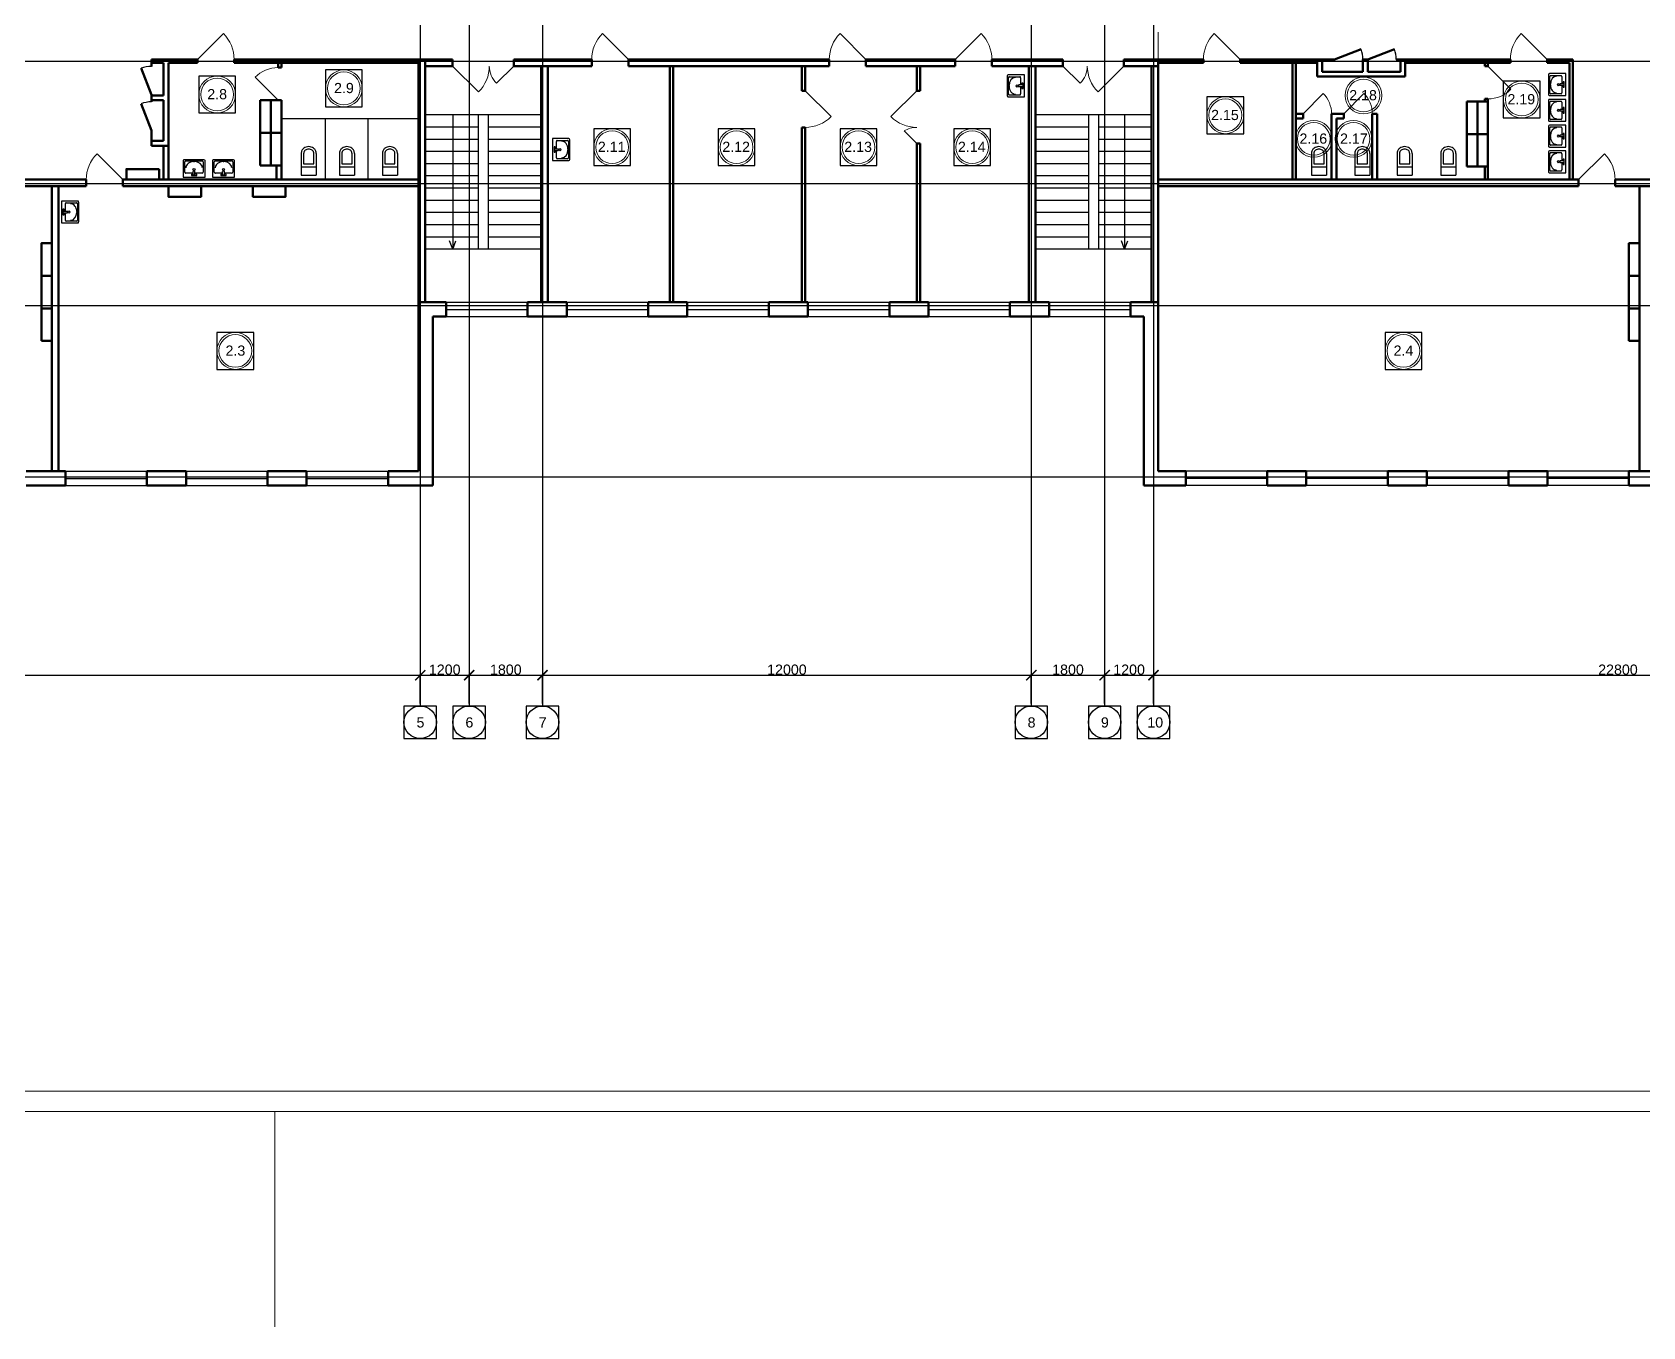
# Model space of a CAD drawing. Header units: metres. Extents: x -5 to 458, y -5 to 65.
# Drawn here: x 172.84 to 212.38, y -5.26 to 26.52 of the extents above; entities that cross this region are included whole.
import ezdxf
from ezdxf.enums import TextEntityAlignment as Align

# ---------------------------------------------------------------- set-up
doc = ezdxf.new("R2010")
doc.units = ezdxf.units.M
doc.linetypes.add('ACAD_ISO04W100', pattern=[30, 24, -3, 0, -3])
for name, color, linetype, lineweight in [('Level 50', 7, 'Continuous', 0), ('Двери', 250, 'Continuous', 5), ('Стены', 7, 'Continuous', 50)]:
    doc.layers.add(name, color=color, linetype=linetype, lineweight=lineweight)
for name, color, linetype in [('SANTEH', 7, 'Continuous'), ('YOLO_TABLE', 1, 'Continuous'), ('Окна', 127, 'Continuous'), ('Оси', 30, 'Continuous'), ('Осн надпись', 7, 'Continuous'), ('размеры оси', 163, 'Continuous'), ('Сантехника', 7, 'Continuous')]:
    doc.layers.add(name, color=color, linetype=linetype)
doc.styles.get("Standard").update_dxf_attribs({"font": 'arial.ttf'})
doc.styles.add('Style-Arial', font='arial.ttf')
doc.dimstyles.new('100', dxfattribs={"dimtxt": 0.25, "dimasz": 0.25, "dimexe": 0.0125, "dimexo": 0.0625, "dimgap": 0.0065, "dimtad": 1, "dimlfac": 1000, "dimtxsty": 'Standard', "dimblk": 'ARCHTICK', "dimcen": 0.25, "dimadec": 0, "dimazin": 0, "dimtfac": 1, "dimtmove": 0, "dimatfit": 3, "dimldrblk": 'ARCHTICK', "dimfxl": 1, "dimarcsym": 0})

# ---------------------------------------------------------------- blocks, each defined once
blk = doc.blocks.new('Rac7')
at = {"color": 0}
for p, q in [((-39501, -24232), (-39501, -23830)), ((-39474, -23808), (-38988, -23808)), ((-39457, -23859), (-39457, -24115)), ((-39032, -23838), (-39430, -23838)), ((-39253, -24186), (-39253, -24094)), ((-39221, -23855), (-39241, -23855)), ((-39209, -24186), (-39209, -24094)), ((-39005, -24115), (-39005, -23859)), ((-39005, -23859), (-39005, -23859)), ((-38961, -23830), (-38961, -24232)), ((-38961, -24232), (-39501, -24232)), ((-39430, -24136), (-39253, -24136)), ((-39297, -24164), (-39253, -24164)), ((-39297, -24194), (-39297, -24164)), ((-39165, -24194), (-39297, -24194)), ((-39253, -24186), (-39209, -24186)), ((-39209, -24136), (-39032, -24136)), ((-39209, -24164), (-39165, -24164)), ((-39165, -24164), (-39165, -24194))]:
    blk.add_line(p, q, dxfattribs=at)
at = {"color": 0, "extrusion": (0, 0, -1)}
for centre, major_axis, start_param, end_param in [((-39474, -23830), (-27, 0), 0, 1.570796), ((-39430, -23859), (-27, 0), 0, 1.570796), ((-39430, -24115), (-27, 0), -1.570796, 0), ((-39241, -24007), (-194, 0), 0, 1.570796), ((-39231, -24104), (-25.3, 0), 0.552816, 2.588777), ((-39221, -24007), (-194, 0), 1.570796, 3.141593), ((-39032, -23859), (-27, 0), 1.570796, 3.141593), ((-39032, -24115), (-27, 0), -3.141593, -1.570796), ((-38988, -23830), (-27, 0), 1.570796, 3.141593)]:
    blk.add_ellipse(centre, major_axis=major_axis, ratio=0.785714, start_param=start_param, end_param=end_param, dxfattribs=at)
blk.add_ellipse((-39231, -24048), major_axis=(-27.9, 0), ratio=0.785714, dxfattribs=at)
blk = doc.blocks.new('WC With Cistern_103')
at = {"layer": 'SANTEH', "linetype": 'Continuous'}
for p, q in [((0, 170), (0, 700)), ((370, 700), (0, 700)), ((370, 500), (0, 500)), ((60, 425), (60, 170)), ((310, 425), (60, 425)), ((310, 170), (310, 425)), ((370, 170), (370, 700))]:
    blk.add_line(p, q, dxfattribs=at)
for points in [[(0, 170), (1, 151), (4, 133), (10, 115), (17, 97), (27, 81), (38, 66), (51, 52), (65, 40)], [(60, 170), (61, 158), (63, 146), (66, 135), (71, 124), (77, 114), (84, 104), (92, 96), (101, 88)], [(65, 40), (92, 23), (122, 10), (153, 3), (185, 0), (217, 3), (248, 10), (278, 23), (305, 40)], [(101, 88), (120, 76), (141, 67), (163, 62), (185, 60), (207, 62), (229, 67), (250, 76), (269, 88)], [(269, 88), (278, 96), (286, 104), (293, 114), (299, 124), (304, 135), (307, 146), (309, 158), (310, 170)], [(305, 40), (319, 52), (332, 66), (343, 81), (353, 97), (360, 115), (366, 133), (369, 151), (370, 170)]]:
    blk.add_lwpolyline(points, dxfattribs=at)
blk = doc.blocks.new('_ArchTick')
at = {"color": 0, "linetype": 'ByBlock', "const_width": 0.15}
blk.add_lwpolyline([(-0.5, -0.5), (0.5, 0.5)], dxfattribs=at)
blk = doc.blocks.new('*D135')
at = {"layer": 'Defpoints', "color": 0, "transparency": 16777216}
for p in [(182.366, 10.736), (159.566, 9.979), (182.366, 9.979)]:
    blk.add_point(p, dxfattribs=at)
at = {"layer": 'размеры оси', "color": 0, "lineweight": -2, "transparency": 16777216}
for p, q in [((159.566, 10.042), (159.566, 10.749)), ((159.566, 10.736), (182.366, 10.736)), ((182.366, 10.042), (182.366, 10.749))]:
    blk.add_line(p, q, dxfattribs=at)
at = {"layer": 'размеры оси', "color": 0, "lineweight": -2, "transparency": 16777216, "xscale": 0.25, "yscale": 0.25, "zscale": 0.25, "rotation": 180}
blk.add_blockref('_ArchTick', (159.566, 10.736), dxfattribs=at)
at = {"layer": 'размеры оси', "color": 0, "lineweight": -2, "transparency": 16777216, "xscale": 0.25, "yscale": 0.25, "zscale": 0.25}
blk.add_blockref('_ArchTick', (182.366, 10.736), dxfattribs=at)
at = {"layer": 'размеры оси', "color": 0, "transparency": 16777216, "insert": (170.966, 10.87), "char_height": 0.25, "attachment_point": 5}
blk.add_mtext('22800', dxfattribs=at)
blk = doc.blocks.new('*D136')
at = {"layer": 'Defpoints', "color": 0, "transparency": 16777216}
for p in [(183.566, 10.736), (182.366, 9.979), (183.566, 9.979)]:
    blk.add_point(p, dxfattribs=at)
at = {"layer": 'размеры оси', "color": 0, "lineweight": -2, "transparency": 16777216}
for p, q in [((182.366, 10.042), (182.366, 10.749)), ((182.366, 10.736), (183.566, 10.736)), ((183.566, 10.042), (183.566, 10.749))]:
    blk.add_line(p, q, dxfattribs=at)
at = {"layer": 'размеры оси', "color": 0, "lineweight": -2, "transparency": 16777216, "xscale": 0.25, "yscale": 0.25, "zscale": 0.25, "rotation": 180}
blk.add_blockref('_ArchTick', (182.366, 10.736), dxfattribs=at)
at = {"layer": 'размеры оси', "color": 0, "lineweight": -2, "transparency": 16777216, "xscale": 0.25, "yscale": 0.25, "zscale": 0.25}
blk.add_blockref('_ArchTick', (183.566, 10.736), dxfattribs=at)
at = {"layer": 'размеры оси', "color": 0, "transparency": 16777216, "insert": (182.966, 10.87), "char_height": 0.25, "attachment_point": 5}
blk.add_mtext('1200', dxfattribs=at)
blk = doc.blocks.new('*D137')
at = {"layer": 'Defpoints', "color": 0, "transparency": 16777216}
for p in [(185.366, 10.736), (183.566, 9.979), (185.366, 9.979)]:
    blk.add_point(p, dxfattribs=at)
at = {"layer": 'размеры оси', "color": 0, "lineweight": -2, "transparency": 16777216}
for p, q in [((183.566, 10.042), (183.566, 10.749)), ((183.566, 10.736), (185.366, 10.736)), ((185.366, 10.042), (185.366, 10.749))]:
    blk.add_line(p, q, dxfattribs=at)
at = {"layer": 'размеры оси', "color": 0, "lineweight": -2, "transparency": 16777216, "xscale": 0.25, "yscale": 0.25, "zscale": 0.25, "rotation": 180}
blk.add_blockref('_ArchTick', (183.566, 10.736), dxfattribs=at)
at = {"layer": 'размеры оси', "color": 0, "lineweight": -2, "transparency": 16777216, "xscale": 0.25, "yscale": 0.25, "zscale": 0.25}
blk.add_blockref('_ArchTick', (185.366, 10.736), dxfattribs=at)
at = {"layer": 'размеры оси', "color": 0, "transparency": 16777216, "insert": (184.466, 10.87), "char_height": 0.25, "attachment_point": 5}
blk.add_mtext('1800', dxfattribs=at)
blk = doc.blocks.new('*D138')
at = {"layer": 'Defpoints', "color": 0, "transparency": 16777216}
for p in [(197.366, 10.736), (185.366, 9.979), (197.366, 9.979)]:
    blk.add_point(p, dxfattribs=at)
at = {"layer": 'размеры оси', "color": 0, "lineweight": -2, "transparency": 16777216}
for p, q in [((185.366, 10.042), (185.366, 10.749)), ((185.366, 10.736), (197.366, 10.736)), ((197.366, 10.042), (197.366, 10.749))]:
    blk.add_line(p, q, dxfattribs=at)
at = {"layer": 'размеры оси', "color": 0, "lineweight": -2, "transparency": 16777216, "xscale": 0.25, "yscale": 0.25, "zscale": 0.25, "rotation": 180}
blk.add_blockref('_ArchTick', (185.366, 10.736), dxfattribs=at)
at = {"layer": 'размеры оси', "color": 0, "lineweight": -2, "transparency": 16777216, "xscale": 0.25, "yscale": 0.25, "zscale": 0.25}
blk.add_blockref('_ArchTick', (197.366, 10.736), dxfattribs=at)
at = {"layer": 'размеры оси', "color": 0, "transparency": 16777216, "insert": (191.366, 10.87), "char_height": 0.25, "attachment_point": 5}
blk.add_mtext('12000', dxfattribs=at)
blk = doc.blocks.new('*D139')
at = {"layer": 'Defpoints', "color": 0, "transparency": 16777216}
for p in [(199.166, 10.736), (197.366, 9.979), (199.166, 9.979)]:
    blk.add_point(p, dxfattribs=at)
at = {"layer": 'размеры оси', "color": 0, "lineweight": -2, "transparency": 16777216}
for p, q in [((197.366, 10.042), (197.366, 10.749)), ((197.366, 10.736), (199.166, 10.736)), ((199.166, 10.042), (199.166, 10.749))]:
    blk.add_line(p, q, dxfattribs=at)
at = {"layer": 'размеры оси', "color": 0, "lineweight": -2, "transparency": 16777216, "xscale": 0.25, "yscale": 0.25, "zscale": 0.25, "rotation": 180}
blk.add_blockref('_ArchTick', (197.366, 10.736), dxfattribs=at)
at = {"layer": 'размеры оси', "color": 0, "lineweight": -2, "transparency": 16777216, "xscale": 0.25, "yscale": 0.25, "zscale": 0.25}
blk.add_blockref('_ArchTick', (199.166, 10.736), dxfattribs=at)
at = {"layer": 'размеры оси', "color": 0, "transparency": 16777216, "insert": (198.266, 10.87), "char_height": 0.25, "attachment_point": 5}
blk.add_mtext('1800', dxfattribs=at)
blk = doc.blocks.new('*D140')
at = {"layer": 'Defpoints', "color": 0, "transparency": 16777216}
for p in [(200.366, 10.736), (199.166, 9.979), (200.366, 9.979)]:
    blk.add_point(p, dxfattribs=at)
at = {"layer": 'размеры оси', "color": 0, "lineweight": -2, "transparency": 16777216}
for p, q in [((199.166, 10.042), (199.166, 10.749)), ((199.166, 10.736), (200.366, 10.736)), ((200.366, 10.042), (200.366, 10.749))]:
    blk.add_line(p, q, dxfattribs=at)
at = {"layer": 'размеры оси', "color": 0, "lineweight": -2, "transparency": 16777216, "xscale": 0.25, "yscale": 0.25, "zscale": 0.25, "rotation": 180}
blk.add_blockref('_ArchTick', (199.166, 10.736), dxfattribs=at)
at = {"layer": 'размеры оси', "color": 0, "lineweight": -2, "transparency": 16777216, "xscale": 0.25, "yscale": 0.25, "zscale": 0.25}
blk.add_blockref('_ArchTick', (200.366, 10.736), dxfattribs=at)
at = {"layer": 'размеры оси', "color": 0, "transparency": 16777216, "insert": (199.766, 10.87), "char_height": 0.25, "attachment_point": 5}
blk.add_mtext('1200', dxfattribs=at)
blk = doc.blocks.new('*D141')
at = {"layer": 'Defpoints', "color": 0, "transparency": 16777216}
for p in [(223.166, 10.736), (200.366, 9.979), (223.166, 9.979)]:
    blk.add_point(p, dxfattribs=at)
at = {"layer": 'размеры оси', "color": 0, "lineweight": -2, "transparency": 16777216}
for p, q in [((200.366, 10.042), (200.366, 10.749)), ((200.366, 10.736), (223.166, 10.736)), ((223.166, 10.042), (223.166, 10.749))]:
    blk.add_line(p, q, dxfattribs=at)
at = {"layer": 'размеры оси', "color": 0, "lineweight": -2, "transparency": 16777216, "xscale": 0.25, "yscale": 0.25, "zscale": 0.25, "rotation": 180}
blk.add_blockref('_ArchTick', (200.366, 10.736), dxfattribs=at)
at = {"layer": 'размеры оси', "color": 0, "lineweight": -2, "transparency": 16777216, "xscale": 0.25, "yscale": 0.25, "zscale": 0.25}
blk.add_blockref('_ArchTick', (223.166, 10.736), dxfattribs=at)
at = {"layer": 'размеры оси', "color": 0, "transparency": 16777216, "insert": (211.766, 10.87), "char_height": 0.25, "attachment_point": 5}
blk.add_mtext('22800', dxfattribs=at)
blk = doc.blocks.new('*U49')
at = {"color": 7, "linetype": 'Continuous', "lineweight": 0}
blk.add_line((-21.025, -34.987), (-21.025, -29.7), dxfattribs=at)
at = {"color": 7, "linetype": 'Continuous', "lineweight": 0, "flags": 128}
blk.add_lwpolyline([(63.075, 29.7), (63.075, -29.7), (-63.075, -29.7), (-63.075, 29.7), (63.075, 29.7)], close=True, dxfattribs=at)
at = {"layer": 'Level 50', "color": 7, "linetype": 'Continuous', "lineweight": 13}
blk.add_line((62.575, -29.2), (-62.275, -29.2), dxfattribs=at)

msp = doc.modelspace()

# ---------------------------------------------------------------- linework, layer by layer
for p, q in [((205.505662, 25.850412), (205.625662, 25.850412)), ((185.335662, 24.490412), (182.485662, 24.490412)), ((183.785662, 24.190412), (182.485662, 24.190412)), ((183.162152, 24.490412), (183.162152, 21.190412)), ((183.785662, 24.490412), (183.785662, 21.190412)), ((184.035662, 24.490412), (184.035662, 21.190412)), ((185.335662, 24.190412), (184.035662, 24.190412)), ((200.315662, 24.490412), (197.465662, 24.490412)), ((198.765662, 24.190412), (197.465662, 24.190412)), ((198.765662, 24.490412), (198.765662, 21.190412)), ((199.015662, 24.490412), (199.015662, 21.190412)), ((200.315662, 24.190412), (199.015662, 24.190412)), ((199.655652, 24.490412), (199.655652, 21.190412)), ((183.785662, 23.890412), (182.485662, 23.890412)), ((185.335662, 23.890412), (184.035662, 23.890412)), ((198.765662, 23.890412), (197.465662, 23.890412)), ((200.315662, 23.890412), (199.015662, 23.890412)), ((183.785662, 23.590412), (182.485662, 23.590412)), ((185.335662, 23.590412), (184.035662, 23.590412)), ((198.765662, 23.590412), (197.465662, 23.590412)), ((200.315662, 23.590412), (199.015662, 23.590412)), ((183.785662, 23.290412), (182.485662, 23.290412)), ((183.785662, 22.990412), (182.485662, 22.990412)), ((185.335662, 23.290412), (184.035662, 23.290412)), ((185.335662, 22.990412), (184.035662, 22.990412)), ((198.765662, 23.290412), (197.465662, 23.290412)), ((198.765662, 22.990412), (197.465662, 22.990412)), ((200.315662, 23.290412), (199.015662, 23.290412)), ((200.315662, 22.990412), (199.015662, 22.990412)), ((183.785662, 22.690412), (182.485662, 22.690412)), ((185.335662, 22.690412), (184.035662, 22.690412)), ((198.765662, 22.690412), (197.465662, 22.690412)), ((200.315662, 22.690412), (199.015662, 22.690412)), ((183.785662, 22.390412), (182.485662, 22.390412)), ((185.335662, 22.390412), (184.035662, 22.390412)), ((198.765662, 22.390412), (197.465662, 22.390412)), ((200.315662, 22.390412), (199.015662, 22.390412)), ((183.785662, 22.090412), (182.485662, 22.090412)), ((183.785662, 21.790412), (182.485662, 21.790412)), ((185.335662, 22.090412), (184.035662, 22.090412)), ((185.335662, 21.790412), (184.035662, 21.790412)), ((198.765662, 22.090412), (197.465662, 22.090412)), ((198.765662, 21.790412), (197.465662, 21.790412)), ((200.315662, 22.090412), (199.015662, 22.090412)), ((200.315662, 21.790412), (199.015662, 21.790412)), ((183.785662, 21.490412), (182.485662, 21.490412)), ((183.162152, 21.190412), (183.084627, 21.398256)), ((183.162152, 21.190412), (183.239677, 21.398256)), ((185.335662, 21.490412), (184.035662, 21.490412)), ((198.765662, 21.490412), (197.465662, 21.490412)), ((200.315662, 21.490412), (199.015662, 21.490412)), ((199.655652, 21.190412), (199.578127, 21.398256)), ((199.655652, 21.190412), (199.733177, 21.398256)), ((185.335662, 21.190412), (182.485662, 21.190412)), ((200.315662, 21.190412), (197.465662, 21.190412))]:
    msp.add_line(p, q)
at = {"color": 7, "linetype": 'Continuous', "lineweight": 13}
for centre, radius in [((177.378857, 24.991969), 0.452013), ((177.378857, 24.991969), 0.402013), ((180.490823, 25.142554), 0.452013), ((180.490823, 25.142554), 0.402013), ((205.51922, 24.966772), 0.452013), ((205.51922, 24.966772), 0.402013), ((209.403861, 24.86787), 0.452013), ((202.129119, 24.481138), 0.452013), ((209.403861, 24.86787), 0.402013), ((202.129119, 24.481138), 0.402013), ((187.075618, 23.698649), 0.452013), ((190.130743, 23.698649), 0.452013), ((193.124465, 23.698649), 0.452013), ((195.913985, 23.698649), 0.452013), ((204.298331, 23.901042), 0.452013), ((204.298331, 23.901042), 0.402013), ((205.272957, 23.901042), 0.452013), ((205.272957, 23.901042), 0.402013), ((187.075618, 23.698649), 0.402013), ((190.130743, 23.698649), 0.402013), ((193.124465, 23.698649), 0.402013), ((195.913985, 23.698649), 0.402013), ((177.826656, 18.696042), 0.452013), ((177.826656, 18.696042), 0.402013), ((206.49971, 18.696042), 0.452013), ((206.49971, 18.696042), 0.402013)]:
    msp.add_circle(centre, radius, dxfattribs=at)
at = {"layer": 'SANTEH'}
for p, q in [((178.955662, 24.400412), (182.325662, 24.400412)), ((180.030216, 24.400412), (180.030216, 22.900412)), ((181.077774, 24.400412), (181.077774, 22.900412))]:
    msp.add_line(p, q, dxfattribs=at)
for centre, start, end in [((204.805662, 25.850412), 0, 21.0579295), ((205.625662, 25.850412), 0, 21.0579295), ((175.765662, 24.980412), 90, 111.0579294), ((175.765662, 24.110412), 90, 111.0579294)]:
    msp.add_arc(centre, 0.7, start, end, dxfattribs=at)
at = {"layer": 'YOLO_TABLE'}
for points in [[(176.926843, 24.539955), (177.83087, 24.539955), (177.83087, 25.443982), (176.926843, 25.443982)], [(180.038809, 24.690541), (180.942836, 24.690541), (180.942836, 25.594568), (180.038809, 25.594568)], [(208.951847, 24.415856), (209.855874, 24.415856), (209.855874, 25.319883), (208.951847, 25.319883)], [(201.677106, 24.029125), (202.581133, 24.029125), (202.581133, 24.933152), (201.677106, 24.933152)], [(186.623605, 23.246635), (187.527632, 23.246635), (187.527632, 24.150662), (186.623605, 24.150662)], [(189.67873, 23.246635), (190.582757, 23.246635), (190.582757, 24.150662), (189.67873, 24.150662)], [(192.672452, 23.246635), (193.576478, 23.246635), (193.576478, 24.150662), (192.672452, 24.150662)], [(195.461971, 23.246635), (196.365998, 23.246635), (196.365998, 24.150662), (195.461971, 24.150662)], [(177.374643, 18.244029), (178.278669, 18.244029), (178.278669, 19.148056), (177.374643, 19.148056)], [(206.047697, 18.244029), (206.951724, 18.244029), (206.951724, 19.148056), (206.047697, 19.148056)], [(181.965662, 9.179035), (182.765662, 9.179035), (182.765662, 9.979035), (181.965662, 9.979035)], [(183.165662, 9.179035), (183.965662, 9.179035), (183.965662, 9.979035), (183.165662, 9.979035)], [(184.965662, 9.179035), (185.765662, 9.179035), (185.765662, 9.979035), (184.965662, 9.979035)], [(196.965662, 9.179035), (197.765662, 9.179035), (197.765662, 9.979035), (196.965662, 9.979035)], [(198.765662, 9.179035), (199.565662, 9.179035), (199.565662, 9.979035), (198.765662, 9.979035)], [(199.965662, 9.179035), (200.765662, 9.179035), (200.765662, 9.979035), (199.965662, 9.979035)]]:
    msp.add_lwpolyline(points, close=True, dxfattribs=at)
at = {"layer": 'Двери'}
for p, q in [((182.365662, 25.850412), (182.365662, 26.520412)), ((200.475662, 25.850412), (200.475662, 26.520412)), ((176.896822, 25.850412), (177.533218, 26.486808)), ((187.474437, 25.851741), (186.838038, 26.48814)), ((193.307323, 25.851741), (192.670924, 26.48814)), ((195.498078, 25.851741), (196.134478, 26.48814)), ((202.490662, 25.850412), (201.854266, 26.486808)), ((210.025662, 25.850412), (209.389266, 26.486808)), ((178.875662, 24.850412), (178.309977, 25.416098)), ((183.160662, 25.690412), (183.797058, 25.054016)), ((184.660662, 25.690412), (184.236398, 25.266148)), ((198.140662, 25.690412), (198.564926, 25.266148)), ((199.640662, 25.690412), (199.004266, 25.054016)), ((208.574463, 25.684111), (209.140148, 25.118426)), ((191.815662, 25.084894), (192.452058, 24.448498)), ((194.555662, 25.084894), (193.919266, 24.448498)), ((204.035662, 24.520412), (204.530637, 25.015387)), ((205.035662, 24.520412), (205.530637, 25.015387)), ((194.555662, 23.784894), (194.243352, 24.097204)), ((175.06724, 22.900412), (174.430844, 23.536808)), ((210.796822, 22.900412), (211.433221, 23.536811))]:
    msp.add_line(p, q, dxfattribs=at)
for centre, radius, start, end in [((176.896822, 25.850412), 0.9, 0, 45), ((187.474437, 25.851741), 0.900004, 135, 180), ((193.307323, 25.851741), 0.900004, 135, 180), ((195.498078, 25.851741), 0.900004, 0, 45), ((202.490662, 25.850412), 0.9, 135, 180), ((210.025662, 25.850412), 0.9, 135, 180), ((178.875662, 24.850412), 0.8, 90, 135), ((183.160662, 25.690412), 0.9, 315, 0), ((184.660662, 25.690412), 0.6, 180, 225), ((198.140662, 25.690412), 0.6, 315, 0), ((199.640662, 25.690412), 0.9, 180, 225), ((204.035662, 24.520412), 0.7, 0, 45), ((205.035662, 24.520412), 0.7, 0, 45), ((208.574463, 25.684111), 0.8, 270, 315), ((191.815662, 25.084894), 0.9, 270, 315), ((194.555662, 25.084894), 0.9, 225, 270), ((194.555662, 23.584894), 0.6, 90, 121.3669782), ((175.06724, 22.900412), 0.9, 135, 180), ((210.796822, 22.900412), 0.900004, 0, 45)]:
    msp.add_arc(centre, radius, start, end, dxfattribs=at)
at = {"layer": 'Окна'}
for p, q in [((183.000662, 19.890412), (185.000662, 19.890412)), ((185.960662, 19.890412), (187.960662, 19.890412)), ((188.920662, 19.890412), (190.920662, 19.890412)), ((191.880662, 19.890412), (193.880662, 19.890412)), ((194.840662, 19.890412), (196.840662, 19.890412)), ((197.800662, 19.890412), (199.800662, 19.890412)), ((183.000662, 19.715412), (185.000662, 19.715412)), ((183.000662, 19.540412), (185.000662, 19.540412)), ((185.960662, 19.715412), (187.960662, 19.715412)), ((185.960662, 19.540412), (187.960662, 19.540412)), ((188.920662, 19.715412), (190.920662, 19.715412)), ((188.920662, 19.540412), (190.920662, 19.540412)), ((191.880662, 19.715412), (193.880662, 19.715412)), ((191.880662, 19.540412), (193.880662, 19.540412)), ((194.840662, 19.715412), (196.840662, 19.715412)), ((194.840662, 19.540412), (196.840662, 19.540412)), ((197.800662, 19.715412), (199.800662, 19.715412)), ((197.800662, 19.540412), (199.800662, 19.540412)), ((173.655662, 15.740412), (175.655662, 15.740412)), ((173.655662, 15.565412), (175.655662, 15.565412)), ((176.615662, 15.740412), (178.615662, 15.740412)), ((176.615662, 15.565412), (178.615662, 15.565412)), ((179.575662, 15.740412), (181.575662, 15.740412)), ((179.575662, 15.565412), (181.575662, 15.565412)), ((203.155662, 15.740412), (201.155662, 15.740412)), ((203.155662, 15.565412), (201.155662, 15.565412)), ((206.115662, 15.740412), (204.115662, 15.740412)), ((206.115662, 15.565412), (204.115662, 15.565412)), ((209.075662, 15.740412), (207.075662, 15.740412)), ((209.075662, 15.565412), (207.075662, 15.565412)), ((212.035662, 15.740412), (210.035662, 15.740412)), ((212.035662, 15.565412), (210.035662, 15.565412)), ((173.655662, 15.390412), (175.655662, 15.390412)), ((176.615662, 15.390412), (178.615662, 15.390412)), ((179.575662, 15.390412), (181.575662, 15.390412)), ((203.155662, 15.390412), (201.155662, 15.390412)), ((206.115662, 15.390412), (204.115662, 15.390412)), ((209.075662, 15.390412), (207.075662, 15.390412)), ((212.035662, 15.390412), (210.035662, 15.390412))]:
    msp.add_line(p, q, dxfattribs=at)
at = {"layer": 'Оси', "linetype": 'ACAD_ISO04W100', "ltscale": 40}
for p, q in [((182.365662, 54.000412), (182.365662, 9.979035)), ((200.365662, 54.000412), (200.365662, 9.979035)), ((183.565662, 49.800412), (183.565662, 9.979035)), ((185.365662, 49.800412), (185.365662, 9.979035)), ((197.365662, 49.800412), (197.365662, 9.979035)), ((199.165662, 49.800412), (199.165662, 9.979035)), ((227.751562, 25.800412), (143.015965, 25.800412)), ((227.751562, 22.800412), (143.015965, 22.800412)), ((227.751562, 19.800412), (143.015965, 19.800412)), ((227.751562, 15.600412), (143.015965, 15.600412))]:
    msp.add_line(p, q, dxfattribs=at)
at = {"layer": 'Осн надпись', "ltscale": 40}
for centre in [(182.365662, 9.579035), (183.565662, 9.579035), (185.365662, 9.579035), (197.365662, 9.579035), (199.165662, 9.579035), (200.365662, 9.579035)]:
    msp.add_circle(centre, 0.4, dxfattribs=at)
at = {"layer": 'Стены'}
for p, q in [((204.805662, 25.850412), (205.458915, 26.10193)), ((205.625662, 25.850412), (206.278915, 26.10193)), ((175.765662, 25.850412), (175.765662, 25.770412)), ((175.765662, 25.850412), (176.896822, 25.850412)), ((175.765662, 25.680412), (175.765662, 25.850412)), ((175.765662, 25.770412), (176.065662, 25.770412)), ((176.065662, 25.770412), (176.065662, 24.970412)), ((176.185662, 25.770412), (176.185662, 22.900412)), ((176.185662, 25.770412), (176.896822, 25.770412)), ((176.896822, 25.770412), (176.896822, 25.850412)), ((177.796822, 25.850412), (182.195662, 25.850412)), ((177.796822, 25.770412), (177.796822, 25.850412)), ((177.796822, 25.770412), (182.325662, 25.770412)), ((178.875662, 25.650412), (178.875662, 25.770412)), ((178.955662, 25.650412), (178.955662, 25.770412)), ((182.195662, 25.850412), (182.675662, 25.850412)), ((182.325662, 25.850412), (182.325662, 15.740412)), ((182.325662, 25.850412), (182.485662, 25.850412)), ((182.485662, 25.850412), (182.485662, 19.890412)), ((182.675662, 25.850412), (183.160662, 25.850412)), ((183.160662, 25.690412), (183.160662, 25.850412)), ((184.660662, 25.850412), (186.574437, 25.850412)), ((184.660662, 25.690412), (184.660662, 25.850412)), ((186.574437, 25.690412), (186.574437, 25.850412)), ((187.474437, 25.850412), (192.407323, 25.850412)), ((187.474437, 25.690412), (187.474437, 25.850412)), ((192.407323, 25.690412), (192.407323, 25.850412)), ((193.307323, 25.850412), (195.498078, 25.850412)), ((193.307323, 25.690412), (193.307323, 25.850412)), ((195.498078, 25.690412), (195.498078, 25.850412)), ((196.398078, 25.850412), (198.140662, 25.850412)), ((196.398078, 25.690412), (196.398078, 25.850412)), ((198.140662, 25.690412), (198.140662, 25.850412)), ((199.640662, 25.850412), (200.475662, 25.850412)), ((199.640662, 25.690412), (199.640662, 25.850412)), ((200.475662, 25.850412), (200.475662, 15.740412)), ((200.475662, 25.850412), (201.590662, 25.850412)), ((200.475662, 25.850412), (200.475662, 19.890412)), ((200.475662, 25.770412), (201.590662, 25.770412)), ((201.590662, 25.850412), (201.590662, 25.770412)), ((202.490662, 25.850412), (204.505662, 25.850412)), ((202.490662, 25.850412), (202.490662, 25.770412)), ((202.490662, 25.770412), (204.385662, 25.770412)), ((203.775662, 25.770412), (203.775662, 22.900412)), ((203.855662, 25.770412), (203.855662, 22.900412)), ((204.385662, 25.850412), (204.385662, 25.430412)), ((204.505662, 25.850412), (204.505662, 25.550412)), ((204.505662, 25.850412), (204.805662, 25.850412)), ((205.505662, 25.850412), (205.625662, 25.850412)), ((205.505662, 25.850412), (205.505662, 25.550412)), ((205.625662, 25.850412), (205.625662, 25.550412)), ((206.325662, 25.850412), (206.425662, 25.850412)), ((206.425662, 25.850412), (209.125662, 25.850412)), ((206.425662, 25.850412), (206.425662, 25.550412)), ((206.545662, 25.850412), (206.545662, 25.430412)), ((206.545662, 25.770412), (209.125662, 25.770412)), ((208.495662, 25.770412), (208.495662, 25.684111)), ((208.575662, 25.770412), (208.575662, 25.684111)), ((209.125662, 25.850412), (209.125662, 25.770412)), ((210.025662, 25.850412), (210.655662, 25.850412)), ((210.025662, 25.850412), (210.025662, 25.770412)), ((210.025662, 25.770412), (210.575662, 25.770412)), ((210.575662, 25.770412), (210.575662, 22.900412)), ((210.655662, 25.850412), (210.655662, 22.900412)), ((175.765662, 24.980412), (175.514144, 25.633664)), ((178.875662, 25.650412), (178.955662, 25.650412)), ((182.485662, 25.690412), (183.160662, 25.690412)), ((184.660662, 25.690412), (186.574437, 25.690412)), ((185.335662, 25.690412), (185.335662, 19.890412)), ((185.495662, 25.690412), (185.495662, 19.890412)), ((187.474437, 25.690412), (192.407323, 25.690412)), ((188.495662, 25.690412), (188.495662, 19.890412)), ((188.575662, 25.690412), (188.575662, 19.890412)), ((191.735662, 25.690412), (191.735662, 25.084894)), ((191.815662, 25.690412), (191.815662, 25.084894)), ((193.307323, 25.690412), (195.498078, 25.690412)), ((194.555662, 25.690412), (194.555662, 25.084894)), ((194.635662, 25.690412), (194.635662, 25.084894)), ((196.398078, 25.690412), (198.140662, 25.690412)), ((197.305662, 25.690412), (197.305662, 19.890412)), ((197.465662, 25.690412), (197.465662, 19.890412)), ((199.640662, 25.690412), (200.475662, 25.690412)), ((200.315662, 25.690412), (200.315662, 19.890412)), ((204.385662, 25.430412), (206.545662, 25.430412)), ((204.505662, 25.550412), (205.505662, 25.550412)), ((205.625662, 25.550412), (206.425662, 25.550412)), ((208.495662, 25.684111), (208.575662, 25.684111)), ((175.765662, 24.810412), (175.765662, 24.980412)), ((175.765662, 24.970412), (175.765662, 24.850412)), ((175.765662, 24.970412), (176.065662, 24.970412)), ((191.815662, 25.084894), (191.735662, 25.084894)), ((194.635662, 25.084894), (194.555662, 25.084894)), ((194.635662, 25.084894), (194.555662, 25.084894)), ((175.765662, 24.110412), (175.514144, 24.763664)), ((175.765662, 24.850412), (176.065662, 24.850412)), ((176.065662, 24.850412), (176.065662, 23.850412)), ((178.435662, 24.850412), (178.435662, 23.250412)), ((178.435662, 24.850412), (178.955662, 24.850412)), ((178.695662, 23.250412), (178.695662, 24.850412)), ((178.955662, 24.850412), (178.955662, 22.900412)), ((203.855662, 24.520412), (204.035662, 24.520412)), ((204.035662, 24.520412), (204.035662, 24.400412)), ((204.735662, 24.520412), (205.035662, 24.520412)), ((204.735662, 24.520412), (204.735662, 22.900412)), ((205.035662, 24.520412), (205.035662, 24.400412)), ((205.735662, 24.520412), (205.735662, 22.900412)), ((205.735662, 24.520412), (205.855662, 24.520412)), ((205.855662, 24.520412), (205.855662, 22.900412)), ((208.055662, 24.820412), (208.055662, 23.220412)), ((208.055662, 24.820412), (208.575662, 24.820412)), ((208.315662, 23.220412), (208.315662, 24.820412)), ((208.495662, 24.884111), (208.495662, 24.820412)), ((208.495662, 24.884111), (208.575662, 24.884111)), ((208.575662, 24.884111), (208.575662, 22.900412)), ((191.735662, 24.184894), (191.735662, 19.890412)), ((191.815662, 24.184894), (191.735662, 24.184894)), ((191.815662, 24.184894), (191.815662, 19.890412)), ((203.855662, 24.400412), (204.035662, 24.400412)), ((204.855662, 24.400412), (205.035662, 24.400412)), ((204.855662, 24.400412), (204.855662, 22.900412)), ((175.765662, 23.730412), (175.765662, 24.110412)), ((175.765662, 23.850412), (175.765662, 23.730412)), ((175.765662, 23.850412), (176.065662, 23.850412)), ((175.765662, 23.730412), (176.185662, 23.730412)), ((176.065662, 23.730412), (176.065662, 22.900412)), ((178.435662, 24.050412), (178.955662, 24.050412)), ((194.555662, 23.784894), (194.555662, 19.890412)), ((194.635662, 23.784894), (194.555662, 23.784894)), ((194.635662, 23.784894), (194.635662, 19.890412)), ((208.055662, 24.020412), (208.575662, 24.020412)), ((178.435662, 23.250412), (178.955662, 23.250412)), ((178.835662, 23.250412), (178.835662, 22.900412)), ((208.055662, 23.220412), (208.575662, 23.220412)), ((208.495662, 23.220412), (208.495662, 22.900412)), ((166.238602, 22.900412), (174.16724, 22.900412)), ((166.238602, 22.740412), (174.16724, 22.740412)), ((173.325662, 22.740412), (173.325662, 15.740412)), ((173.485662, 22.740412), (173.485662, 15.740412)), ((174.16724, 22.740412), (174.16724, 22.900412)), ((175.06724, 22.900412), (182.325662, 22.900412)), ((175.06724, 22.740412), (175.06724, 22.900412)), ((175.06724, 22.740412), (182.325662, 22.740412)), ((200.475662, 22.900412), (210.796822, 22.900412)), ((200.475662, 22.740412), (210.796822, 22.740412)), ((210.796822, 22.900412), (210.796822, 22.740412)), ((211.696822, 22.900412), (211.696822, 22.740412)), ((211.696822, 22.740412), (213.496822, 22.740412)), ((211.696826, 22.900412), (213.496822, 22.900412)), ((212.295662, 22.740412), (212.295662, 15.740412)), ((183.000662, 19.890412), (182.325662, 19.890412)), ((183.000662, 19.540412), (183.000662, 19.890412)), ((185.960662, 19.890412), (185.000662, 19.890412)), ((185.000662, 19.540412), (185.000662, 19.890412)), ((185.960662, 19.540412), (185.960662, 19.890412)), ((188.920662, 19.890412), (187.960662, 19.890412)), ((187.960662, 19.540412), (187.960662, 19.890412)), ((188.920662, 19.540412), (188.920662, 19.890412)), ((191.880662, 19.890412), (190.920662, 19.890412)), ((190.920662, 19.540412), (190.920662, 19.890412)), ((191.880662, 19.540412), (191.880662, 19.890412)), ((194.840662, 19.890412), (193.880662, 19.890412)), ((193.880662, 19.540412), (193.880662, 19.890412)), ((194.840662, 19.540412), (194.840662, 19.890412)), ((197.800662, 19.890412), (196.840662, 19.890412)), ((196.840662, 19.540412), (196.840662, 19.890412)), ((197.800662, 19.540412), (197.800662, 19.890412)), ((200.475662, 19.890412), (199.800662, 19.890412)), ((199.800662, 19.540412), (199.800662, 19.890412)), ((182.675662, 19.540412), (182.675662, 15.390412)), ((183.000662, 19.540412), (182.675662, 19.540412)), ((185.960662, 19.540412), (185.000662, 19.540412)), ((188.920662, 19.540412), (187.960662, 19.540412)), ((191.880662, 19.540412), (190.920662, 19.540412)), ((194.840662, 19.540412), (193.880662, 19.540412)), ((197.800662, 19.540412), (196.840662, 19.540412)), ((200.125662, 19.540412), (199.800662, 19.540412)), ((200.125662, 19.540412), (200.125662, 15.390412)), ((172.695662, 15.740412), (173.655662, 15.740412)), ((173.655662, 15.740412), (173.655662, 15.390412)), ((175.655662, 15.740412), (176.615662, 15.740412)), ((175.655662, 15.740412), (175.655662, 15.390412)), ((176.615662, 15.740412), (176.615662, 15.390412)), ((178.615662, 15.740412), (179.575662, 15.740412)), ((178.615662, 15.740412), (178.615662, 15.390412)), ((179.575662, 15.740412), (179.575662, 15.390412)), ((181.575662, 15.740412), (182.325662, 15.740412)), ((181.575662, 15.740412), (181.575662, 15.390412)), ((201.155662, 15.740412), (200.475662, 15.740412)), ((201.155662, 15.740412), (201.155662, 15.390412)), ((204.115662, 15.740412), (203.155662, 15.740412)), ((203.155662, 15.740412), (203.155662, 15.390412)), ((204.115662, 15.740412), (204.115662, 15.390412)), ((207.075662, 15.740412), (206.115662, 15.740412)), ((206.115662, 15.740412), (206.115662, 15.390412)), ((207.075662, 15.740412), (207.075662, 15.390412)), ((210.035662, 15.740412), (209.075662, 15.740412)), ((209.075662, 15.740412), (209.075662, 15.390412)), ((210.035662, 15.740412), (210.035662, 15.390412)), ((212.995662, 15.740412), (212.035662, 15.740412)), ((212.035662, 15.740412), (212.035662, 15.390412)), ((172.695662, 15.390412), (173.655662, 15.390412)), ((175.655662, 15.390412), (176.615662, 15.390412)), ((178.615662, 15.390412), (179.575662, 15.390412)), ((181.575662, 15.390412), (182.675662, 15.390412)), ((201.155662, 15.390412), (200.125662, 15.390412)), ((204.115662, 15.390412), (203.155662, 15.390412)), ((207.075662, 15.390412), (206.115662, 15.390412)), ((210.035662, 15.390412), (209.075662, 15.390412)), ((212.995662, 15.390412), (212.035662, 15.390412))]:
    msp.add_line(p, q, dxfattribs=at)
for points in [[(178.435662, 23.250412), (178.695662, 23.250412), (178.695662, 24.050412), (178.435662, 24.050412)], [(208.055662, 23.220412), (208.315662, 23.220412), (208.315662, 24.020412), (208.055662, 24.020412)], [(175.953517, 23.160412), (175.953517, 22.900412), (175.153517, 22.900412), (175.153517, 23.160412)], [(176.985662, 22.740412), (176.985662, 22.480412), (176.185662, 22.480412), (176.185662, 22.740412)], [(179.059137, 22.740412), (179.059137, 22.480412), (178.259137, 22.480412), (178.259137, 22.740412)], [(173.065662, 20.540412), (173.325662, 20.540412), (173.325662, 21.340412), (173.065662, 21.340412)], [(212.035662, 20.540412), (212.295662, 20.540412), (212.295662, 21.340412), (212.035662, 21.340412)], [(173.065662, 19.740412), (173.325662, 19.740412), (173.325662, 20.540412), (173.065662, 20.540412)], [(212.035662, 19.740412), (212.295662, 19.740412), (212.295662, 20.540412), (212.035662, 20.540412)], [(173.065662, 18.940412), (173.325662, 18.940412), (173.325662, 19.740412), (173.065662, 19.740412)], [(212.035662, 18.940412), (212.295662, 18.940412), (212.295662, 19.740412), (212.035662, 19.740412)]]:
    msp.add_lwpolyline(points, close=True, dxfattribs=at)

# ---------------------------------------------------------------- block references
at = {"layer": 'Level 50', "color": 7, "linetype": 'Continuous', "lineweight": 13}
msp.add_blockref('*U49', (199.822091, 29.726332), dxfattribs=at)
at = {"layer": 'размеры оси', "color": 7, "lineweight": 0, "xscale": 0.001, "yscale": -0.001, "zscale": 0.001}
for p, rotation in [((172.967497, -14.028073), 270), ((186.254189, -13.996762), 270), ((186.254189, -14.628531), 270), ((186.254189, -15.2603), 270), ((209.843206, 62.869112), 89.99999999999999), ((137.581796, 47.197269), 180), ((138.305541, 47.197269), 180), ((186.254189, -15.892069), 270), ((197.789287, 61.337588), 89.99999999999999)]:
    msp.add_blockref('Rac7', p, dxfattribs=dict(at, rotation=rotation))
at = {"layer": 'Сантехника', "color": 0, "lineweight": -2, "xscale": 0.001, "yscale": 0.001, "zscale": 0.001, "rotation": 180}
for p in [(179.813339, 23.711864), (180.750432, 23.711864), (181.804969, 23.711864), (204.611201, 23.711864), (205.676534, 23.711864), (206.714124, 23.711864), (207.786873, 23.711864)]:
    msp.add_blockref('WC With Cistern_103', p, dxfattribs=at)

# ---------------------------------------------------------------- texts
at = {"color": 7, "linetype": 'Continuous', "lineweight": 13, "style": 'Style-Arial'}
for s, p in [('2.8', (177.137302, 25.124718)), ('2.9', (180.249268, 25.275304)), ('2.18', (205.169107, 25.099522)), ('2.19', (209.053747, 25.000619)), ('2.15', (201.779006, 24.613888)), ('2.11', (186.725505, 23.831398)), ('2.12', (189.78063, 23.831398)), ('2.13', (192.774352, 23.831398)), ('2.14', (195.563872, 23.831398)), ('2.16', (203.948218, 24.033791)), ('2.17', (204.944289, 24.033791)), ('2.3', (177.585101, 18.828792)), ('2.4', (206.258156, 18.828792))]:
    msp.add_text(s, height=0.25, dxfattribs=at).set_placement(p, align=Align.TOP_LEFT)
at = {"layer": 'Осн надпись', "char_height": 0.25, "attachment_point": 1}
for s, insert in [('5', (182.274229, 9.700917)), ('6', (183.474229, 9.700917)), ('7', (185.274229, 9.700917)), ('8', (197.274229, 9.700917)), ('9', (199.074229, 9.700917)), ('10', (200.213123, 9.700917))]:
    msp.add_mtext_dynamic_manual_height_columns(s, width=0.25, gutter_width=0.0125, heights=[0], dxfattribs=dict(at, insert=insert))

# ---------------------------------------------------------------- dimensions: what is measured, and where the dimension line sits
at = {"layer": 'размеры оси'}
for base, p1, p2, picture, middle in [((182.365662, 10.736229), (159.565662, 9.979035), (182.365662, 9.979035), '*D135', (170.965662, 10.870372)), ((183.565662, 10.736229), (182.365662, 9.979035), (183.565662, 9.979035), '*D136', (182.965662, 10.870372)), ((185.365662, 10.736229), (183.565662, 9.979035), (185.365662, 9.979035), '*D137', (184.465662, 10.870372)), ((197.365662, 10.736229), (185.365662, 9.979035), (197.365662, 9.979035), '*D138', (191.365662, 10.870372)), ((199.165662, 10.736229), (197.365662, 9.979035), (199.165662, 9.979035), '*D139', (198.265662, 10.870372)), ((200.365662, 10.736229), (199.165662, 9.979035), (200.365662, 9.979035), '*D140', (199.765662, 10.870372)), ((223.165662, 10.736229), (200.365662, 9.979035), (223.165662, 9.979035), '*D141', (211.765662, 10.870372))]:
    dim = msp.add_linear_dim(base=base, p1=p1, p2=p2, dimstyle='100', override={"dimtmove": 1, "dimfxl": 0}, dxfattribs=at)
    dim.commit()
    dim.dimension.update_dxf_attribs({"geometry": picture, "text_midpoint": middle})

doc.saveas('drawing.dxf')
